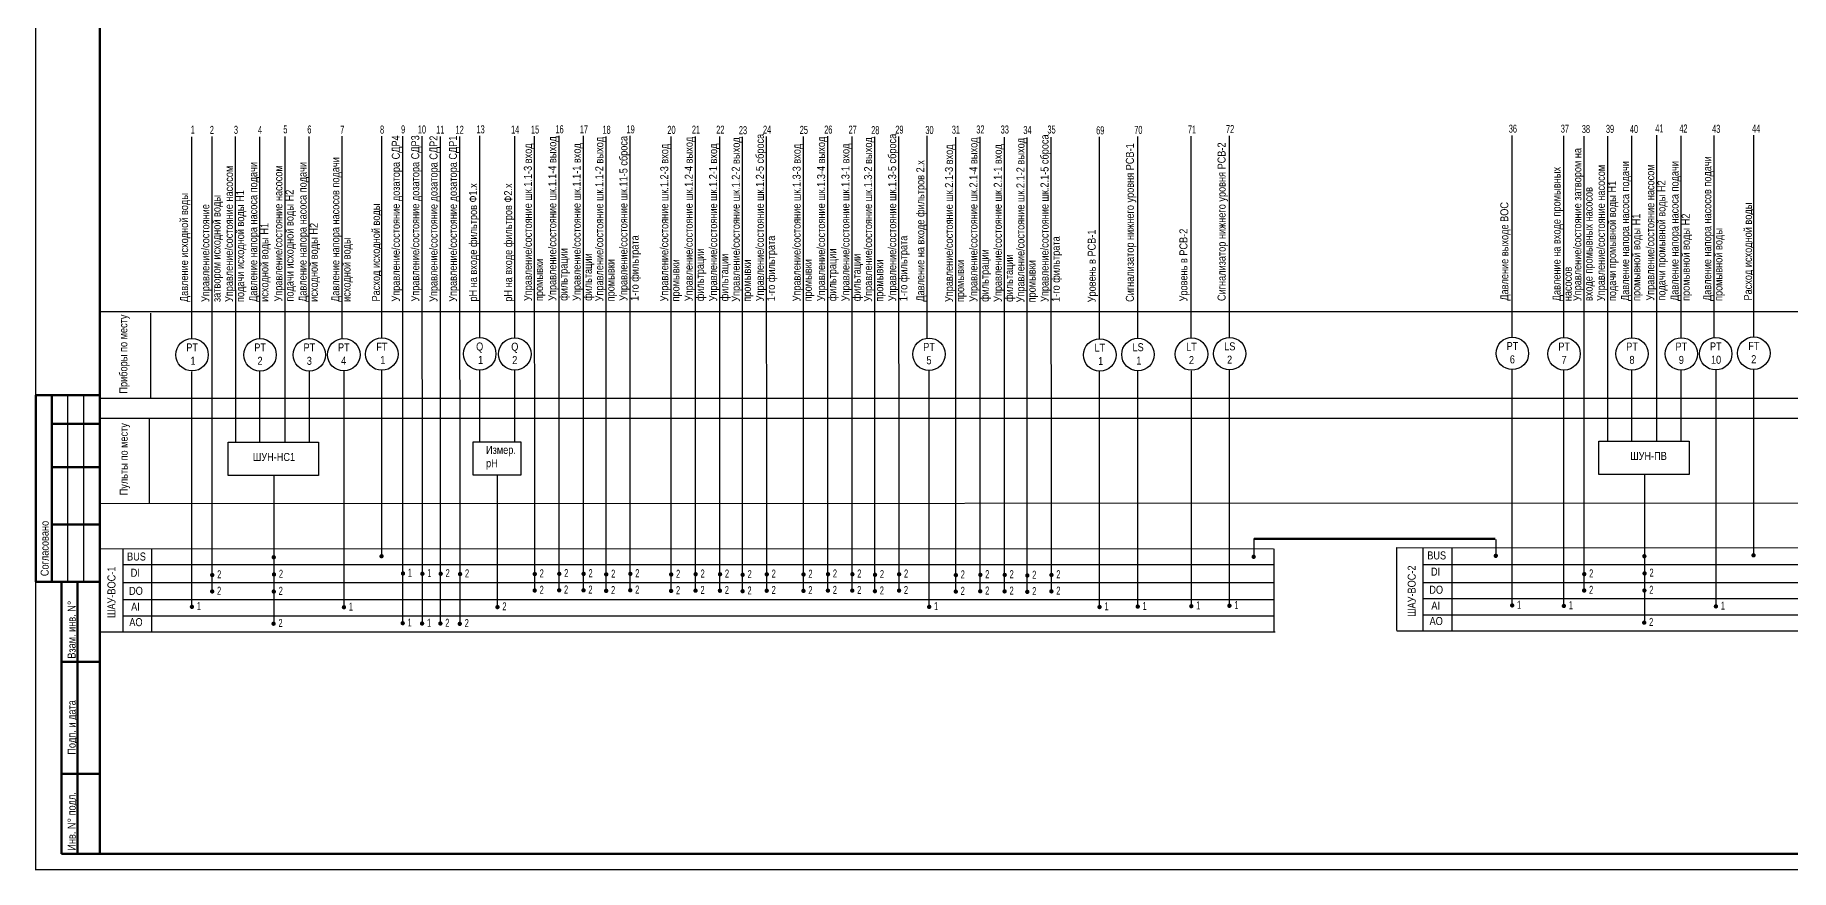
# Model space of a CAD drawing. Header units: millimetres. Extents: x 2725 to 10524, y 7125 to 11639.
# Drawn here: x 3419 to 3968, y 10612 to 10873 of the extents above; entities that cross this region are included whole.
import ezdxf
from ezdxf.enums import TextEntityAlignment as Align

# ---------------------------------------------------------------- set-up
doc = ezdxf.new("R2010")
doc.units = ezdxf.units.MM
doc.header["$LTSCALE"] = 4
doc.layers.add('25', color=6, linetype='Continuous', lineweight=25)
doc.layers.add('60', color=7, linetype='Continuous', lineweight=60)
doc.layers.add('Текст', color=2, linetype='Continuous')
doc.layers.add('Трубопровод К10', color=20, linetype='Continuous')
doc.styles.add('GOST 2.304', font='ARIALN.TTF', dxfattribs={"height": 3.5})

msp = doc.modelspace()

# ---------------------------------------------------------------- linework, layer by layer
at = {"color": 7, "ltscale": 100}
for p, q in [((3419.68, 10611.92), (3419.68, 11205.92)), ((4258.8, 10611.94), (3419.46, 10611.94))]:
    msp.add_line(p, q, dxfattribs=at)
at = {"color": 0, "ltscale": 100}
for p, q in [((3468.43, 10777.98), (3468.43, 10841)), ((3474.77, 10698.84), (3474.73, 10841.11)), ((3482.12, 10745.35), (3482.09, 10841.08)), ((3489.67, 10777.95), (3489.67, 10841.04)), ((3497.55, 10745.67), (3497.52, 10841.09)), ((3505.1, 10777.96), (3505.1, 10841.05)), ((3515.32, 10778.05), (3515.32, 10841.15)), ((3527.76, 10778.12), (3527.76, 10841.21)), ((3534.34, 10688.96), (3534.31, 10841.19)), ((3540.42, 10689.26), (3540.39, 10841.18)), ((3546.12, 10688.87), (3546.08, 10841.1)), ((3552.19, 10689.17), (3552.16, 10841.09)), ((3558.34, 10778.19), (3558.34, 10841.28)), ((3569.3, 10778.14), (3569.3, 10841.23)), ((3575.5, 10699.13), (3575.47, 10841.19)), ((3583.15, 10699.21), (3583.12, 10841.27)), ((3590.76, 10699.19), (3590.73, 10841.25)), ((3597.83, 10699.04), (3597.8, 10841.09)), ((3605.36, 10699.19), (3605.33, 10841.25)), ((3618.11, 10699.01), (3618.08, 10841.07)), ((3625.76, 10699.09), (3625.73, 10841.14)), ((3633.37, 10699.07), (3633.34, 10841.13)), ((3640.44, 10698.92), (3640.41, 10840.97)), ((3647.97, 10699.07), (3647.94, 10841.13)), ((3659.45, 10699.02), (3659.42, 10841.08)), ((3667.1, 10699.1), (3667.06, 10841.15)), ((3674.71, 10699.08), (3674.67, 10841.14)), ((3681.78, 10698.93), (3681.74, 10840.98)), ((3689.31, 10699.08), (3689.28, 10841.14)), ((3698.12, 10778.18), (3698.12, 10841.28)), ((3707.04, 10698.81), (3707, 10840.86)), ((3714.68, 10698.88), (3714.65, 10840.94)), ((3722.29, 10698.87), (3722.26, 10840.92)), ((3729.36, 10698.71), (3729.33, 10840.77)), ((3736.89, 10698.87), (3736.86, 10840.92)), ((3751.94, 10777.92), (3751.94, 10840.94)), ((3763.86, 10778.05), (3763.86, 10841.07)), ((3780.59, 10778.19), (3780.59, 10841.2)), ((3792.51, 10778.32), (3792.51, 10841.33)), ((3880.83, 10778.42), (3880.83, 10841.44)), ((3896.97, 10778.27), (3896.97, 10841.28)), ((3903.36, 10698.94), (3903.32, 10841.21)), ((3910.71, 10745.92), (3910.68, 10841.18)), ((3918.22, 10778.24), (3918.22, 10841.33)), ((3926.04, 10745.92), (3926.01, 10841.52)), ((3933.65, 10778.24), (3933.65, 10841.34)), ((3943.87, 10778.33), (3943.87, 10841.43)), ((3956.31, 10778.4), (3956.31, 10841.5)), ((3468.44, 10694.32), (3468.44, 10767.71)), ((3489.69, 10745.51), (3489.69, 10767.81)), ((3505.12, 10745.57), (3505.12, 10767.82)), ((3515.96, 10694.01), (3515.96, 10767.77)), ((3527.78, 10709.91), (3527.78, 10767.98)), ((3558.36, 10745.73), (3558.36, 10768.05)), ((3569.31, 10745.73), (3569.31, 10768)), ((3698.76, 10694.14), (3698.76, 10767.9)), ((3751.96, 10694.26), (3751.96, 10767.65)), ((3763.88, 10694.39), (3763.88, 10767.77)), ((3780.61, 10694.52), (3780.61, 10767.91)), ((3792.53, 10694.65), (3792.53, 10768.04)), ((3880.84, 10694.76), (3880.84, 10768.15)), ((3896.99, 10694.6), (3896.99, 10767.99)), ((3918.23, 10746.08), (3918.23, 10768.1)), ((3933.66, 10745.92), (3933.66, 10768.1)), ((3944.5, 10694.29), (3944.5, 10768.06)), ((3956.32, 10710.2), (3956.32, 10768.26))]:
    msp.add_line(p, q, dxfattribs=at)
at = {"color": 0, "ltscale": 1.2}
for p, q in [((3439.77, 10786.37), (4243.43, 10786.37)), ((3439.77, 10759.31), (4243.57, 10759.41)), ((3439.94, 10753.11), (4243.51, 10753.11)), ((3439.87, 10726.46), (4243.54, 10726.7))]:
    msp.add_line(p, q, dxfattribs=at)
at = {"color": 0, "linetype": 'Continuous', "lineweight": 25}
for points in [[(3455.47, 10785.84), (3455.47, 10759.24)], [(3455.12, 10753), (3455.12, 10726.4)], [(3439.61, 10712.38), (3806.29, 10712.22)], [(3446.83, 10712.23), (3446.83, 10686.32)], [(3455.83, 10712.18), (3455.83, 10686.28)], [(3800.13, 10715.44), (3800.13, 10709.66)], [(3806.4, 10712.21), (3806.4, 10686.31)], [(3844.74, 10712.62), (3844.74, 10686.71)], [(3844.84, 10712.67), (4243.51, 10712.51)], [(3852.96, 10712.57), (3852.96, 10686.67)], [(3861.96, 10712.53), (3861.96, 10686.62)], [(3875.68, 10715.16), (3875.68, 10710.3)], [(3446.88, 10707.33), (3806.49, 10707.33)], [(3852.92, 10707.36), (4243.51, 10707.36)]]:
    msp.add_lwpolyline(points, dxfattribs=at)
at = {"linetype": 'Continuous', "ltscale": 0.6}
for points in [[(3493.99, 10735.17), (3493.99, 10688.64)], [(3563.81, 10735.19), (3563.81, 10694)], [(3922.11, 10735.5), (3922.11, 10688.97)]]:
    msp.add_lwpolyline(points, dxfattribs=at)
at = {"color": 0, "ltscale": 0.5, "const_width": 0.675}
for points in [[(3875.36, 10710.07, 1), (3876.04, 10710.07, 1)], [(3955.87, 10710.23, 1), (3956.55, 10710.23, 1)], [(3493.65, 10709.61, 1), (3494.33, 10709.61, 1)], [(3527.33, 10709.94, 1), (3528, 10709.94, 1)], [(3534.03, 10704.55, 1), (3534.7, 10704.55, 1)], [(3799.74, 10709.75, 1), (3800.42, 10709.75, 1)], [(3921.77, 10709.94, 1), (3922.45, 10709.94, 1)], [(3921.85, 10704.57, 1), (3922.53, 10704.57, 1)], [(3474.45, 10704.06, 1), (3475.13, 10704.06, 1)], [(3493.74, 10704.24, 1), (3494.41, 10704.24, 1)], [(3540.08, 10704.45, 1), (3540.76, 10704.45, 1)], [(3545.8, 10704.46, 1), (3546.48, 10704.46, 1)], [(3551.85, 10704.36, 1), (3552.53, 10704.36, 1)], [(3575.16, 10699.23, 1), (3575.84, 10699.23, 1)], [(3575.19, 10704.36, 1), (3575.86, 10704.36, 1)], [(3582.81, 10699.3, 1), (3583.48, 10699.3, 1)], [(3582.83, 10704.43, 1), (3583.51, 10704.43, 1)], [(3590.42, 10699.29, 1), (3591.1, 10699.29, 1)], [(3590.44, 10704.42, 1), (3591.12, 10704.42, 1)], [(3597.49, 10699.13, 1), (3598.17, 10699.13, 1)], [(3597.51, 10704.26, 1), (3598.19, 10704.26, 1)], [(3605.02, 10699.29, 1), (3605.7, 10699.29, 1)], [(3605.04, 10704.42, 1), (3605.72, 10704.42, 1)], [(3617.77, 10699.1, 1), (3618.45, 10699.1, 1)], [(3617.8, 10704.23, 1), (3618.47, 10704.23, 1)], [(3625.42, 10699.18, 1), (3626.09, 10699.18, 1)], [(3625.44, 10704.31, 1), (3626.12, 10704.31, 1)], [(3633.03, 10699.16, 1), (3633.71, 10699.16, 1)], [(3633.05, 10704.29, 1), (3633.73, 10704.29, 1)], [(3640.12, 10704.14, 1), (3640.8, 10704.14, 1)], [(3647.63, 10699.16, 1), (3648.31, 10699.16, 1)], [(3647.66, 10704.29, 1), (3648.33, 10704.29, 1)], [(3659.11, 10699.11, 1), (3659.79, 10699.11, 1)], [(3659.13, 10704.24, 1), (3659.81, 10704.24, 1)], [(3666.76, 10699.19, 1), (3667.43, 10699.19, 1)], [(3666.78, 10704.32, 1), (3667.46, 10704.32, 1)], [(3674.37, 10699.18, 1), (3675.04, 10699.18, 1)], [(3674.39, 10704.3, 1), (3675.07, 10704.3, 1)], [(3681.46, 10704.15, 1), (3682.14, 10704.15, 1)], [(3688.97, 10699.18, 1), (3689.64, 10699.18, 1)], [(3688.99, 10704.3, 1), (3689.67, 10704.3, 1)], [(3706.72, 10704.03, 1), (3707.39, 10704.03, 1)], [(3714.36, 10704.11, 1), (3715.04, 10704.11, 1)], [(3721.98, 10704.09, 1), (3722.65, 10704.09, 1)], [(3729.05, 10703.94, 1), (3729.72, 10703.94, 1)], [(3736.58, 10704.09, 1), (3737.25, 10704.09, 1)], [(3902.97, 10699.22, 1), (3903.65, 10699.22, 1)], [(3903, 10704.35, 1), (3903.67, 10704.35, 1)], [(3921.79, 10699.23, 1), (3922.46, 10699.23, 1)], [(3468.09, 10694.12, 1), (3468.77, 10694.12, 1)], [(3474.43, 10698.93, 1), (3475.1, 10698.93, 1)], [(3493.67, 10698.9, 1), (3494.34, 10698.9, 1)], [(3515.59, 10693.99, 1), (3516.26, 10693.99, 1)], [(3563.54, 10694.04, 1), (3564.22, 10694.04, 1)], [(3640.1, 10699.01, 1), (3640.78, 10699.01, 1)], [(3681.44, 10699.02, 1), (3682.11, 10699.02, 1)], [(3698.39, 10694.12, 1), (3699.06, 10694.12, 1)], [(3706.7, 10698.9, 1), (3707.37, 10698.9, 1)], [(3714.34, 10698.98, 1), (3715.02, 10698.98, 1)], [(3721.95, 10698.96, 1), (3722.63, 10698.96, 1)], [(3729.02, 10698.81, 1), (3729.7, 10698.81, 1)], [(3736.55, 10698.96, 1), (3737.23, 10698.96, 1)], [(3751.61, 10694.06, 1), (3752.28, 10694.06, 1)], [(3763.52, 10694.19, 1), (3764.2, 10694.19, 1)], [(3780.26, 10694.33, 1), (3780.93, 10694.33, 1)], [(3792.17, 10694.46, 1), (3792.85, 10694.46, 1)], [(3880.49, 10694.56, 1), (3881.16, 10694.56, 1)], [(3896.63, 10694.41, 1), (3897.31, 10694.41, 1)], [(3944.13, 10694.27, 1), (3944.81, 10694.27, 1)], [(3493.61, 10688.85, 1), (3494.28, 10688.85, 1)], [(3533.94, 10689.01, 1), (3534.61, 10689.01, 1)], [(3539.99, 10688.91, 1), (3540.67, 10688.91, 1)], [(3545.71, 10688.92, 1), (3546.39, 10688.92, 1)], [(3551.76, 10688.82, 1), (3552.44, 10688.82, 1)], [(3921.72, 10689.18, 1), (3922.4, 10689.18, 1)]]:
    msp.add_lwpolyline(points, format="xyb", close=True, dxfattribs=at)
at = {"color": 0}
for points in [[(3446.99, 10701.71), (3806.49, 10701.71)], [(3853.01, 10701.74), (4243.52, 10701.74)], [(3446.83, 10696.45), (3806.4, 10696.45)], [(3852.97, 10696.74), (4243.51, 10696.74)], [(3446.99, 10691.31), (3806.29, 10691.31)], [(3853.01, 10691.6), (4243.54, 10691.6)], [(3439.9, 10686.3), (3806.82, 10686.3)], [(3844.82, 10686.59), (4243.51, 10686.59)]]:
    msp.add_lwpolyline(points, dxfattribs=at)
at = {"color": 0, "ltscale": 100}
for centre in [(3468.49, 10772.89), (3489.72, 10772.88), (3505.11, 10772.88), (3515.87, 10772.92), (3527.75, 10773.1), (3558.33, 10773.17), (3569.29, 10773.12), (3698.67, 10773.05), (3752.01, 10772.83), (3763.93, 10772.96), (3780.66, 10773.1), (3792.57, 10773.23), (3880.89, 10773.33), (3897.04, 10773.18), (3918.26, 10773.16), (3933.66, 10773.16), (3944.41, 10773.21), (3956.29, 10773.39)]:
    msp.add_circle(centre, 5.07, dxfattribs=at)
at = {"layer": '25', "color": 7}
for p, q in [((3429.68, 10701.92), (3429.68, 10760.25)), ((3434.68, 10701.92), (3434.68, 10760.25))]:
    msp.add_line(p, q, dxfattribs=at)
at = {"layer": '60', "color": 7, "ltscale": 100}
for p, q in [((3439.68, 10616.92), (3439.68, 11200.92)), ((3419.68, 10760.25), (3439.68, 10760.25)), ((3419.68, 10760.25), (3419.68, 10701.92)), ((3424.68, 10760.25), (3424.68, 10701.92)), ((3424.68, 10751.27), (3439.68, 10751.27)), ((3424.68, 10737.81), (3439.68, 10737.81)), ((3424.68, 10719.87), (3439.68, 10719.87)), ((3800.21, 10715.34), (3875.55, 10715.34)), ((3419.68, 10701.92), (3439.68, 10701.92)), ((3439.68, 10701.92), (3426.68, 10701.92)), ((4253.8, 10616.94), (3427.85, 10616.94))]:
    msp.add_line(p, q, dxfattribs=at)
at = {"layer": '60', "color": 7, "lineweight": 60}
for p, q in [((3427.68, 10616.92), (3427.68, 10701.92)), ((3427.68, 10701.92), (3439.68, 10701.92)), ((3432.68, 10616.92), (3432.68, 10701.92)), ((3427.68, 10676.92), (3439.68, 10676.92)), ((3427.68, 10641.92), (3439.68, 10641.92)), ((3439.68, 10616.92), (3427.68, 10616.92))]:
    msp.add_line(p, q, dxfattribs=at)
at = {"layer": 'Трубопровод К10', "color": 7}
for points in [[(3479.79, 10745.57), (3507.95, 10745.57), (3507.95, 10735.16), (3479.79, 10735.16)], [(3556.31, 10745.72), (3571.21, 10745.72), (3571.21, 10735.3), (3556.31, 10735.3)], [(3907.91, 10745.9), (3936.07, 10745.9), (3936.07, 10735.48), (3907.91, 10735.48)]]:
    msp.add_lwpolyline(points, close=True, dxfattribs=at)

# ---------------------------------------------------------------- texts
at = {"color": 0, "style": 'GOST 2.304'}
for s, p in [('BUS', (3451.11, 10708.6)), ('BUS', (3857.24, 10708.94)), ('DI', (3450.75, 10703.52)), ('DI', (3856.88, 10703.86)), ('DO', (3450.95, 10697.87)), ('DO', (3857.09, 10698.22)), ('AI', (3450.8, 10692.92)), ('AI', (3856.93, 10693.26)), ('AO', (3450.95, 10688.1)), ('AO', (3857.09, 10688.44))]:
    msp.add_text(s, height=2.5, dxfattribs=at).set_placement(p, align=Align.CENTER)
at = {"color": 0, "char_height": 2.5, "rotation": 90, "line_spacing_factor": 0.84, "style": 'GOST 2.304'}
for s, insert, width, attachment_point in [('Управление/состояние дозатора СДР4 ', (3532.49, 10789.5), 55.3035, 4), ('Управление/состояние дозатора СДР3 ', (3538.57, 10789.52), 55.3035, 4), ('Управление/состояние дозатора СДР2 ', (3544.27, 10789.41), 55.3035, 4), ('Управление/состояние дозатора СДР1 ', (3550.34, 10789.43), 55.3035, 4), ('Управление/состояние шк.1.1-3 вход промывки', (3575.49, 10789.66), 55.3035, 4), ('Управление/состояние шк.1.1-4 выход фильтрации', (3583.13, 10789.74), 55.3035, 4), ('Управление/состояние шк.1.1-1 вход фильтации', (3590.74, 10789.72), 55.3035, 4), ('Управление/состояние шк.1.1-2 выход промывки', (3597.81, 10789.57), 55.3035, 4), ('Управление/состояние шк.11-5 сброса 1-го фильтрата', (3605.35, 10789.72), 55.3035, 4), ('Управление/состояние шк.1.2-3 вход промывки', (3618.1, 10789.54), 55.3035, 4), ('Управление/состояние шк.1.2-4 выход фильтрации', (3625.74, 10789.62), 55.3035, 4), ('Управление/состояние шк.1.2-1 вход фильтации', (3633.36, 10789.6), 55.3035, 4), ('Управление/состояние шк.1.2-2 выход промывки', (3640.43, 10789.45), 55.3035, 4), ('Управление/состояние шк.1.2-5 сброса 1-го фильтрата', (3647.96, 10789.6), 55.3035, 4), ('Управление/состояние шк.1.3-3 вход промывки', (3659.44, 10789.55), 55.3035, 4), ('Управление/состояние шк.1.3-4 выход фильтрации', (3667.08, 10789.63), 55.3035, 4), ('Управление/состояние шк.1.3-1 вход фильтации', (3674.69, 10789.61), 55.3035, 4), ('Управление/состояние шк.1.3-2 выход промывки', (3681.76, 10789.46), 55.3035, 4), ('Управление/состояние шк.1.3-5 сброса 1-го фильтрата', (3689.29, 10789.61), 55.3035, 4), ('Управление/состояние шк.2.1-3 вход промывки', (3707.02, 10789.34), 55.3035, 4), ('Управление/состояние шк.2.1-4 выход фильтрации', (3714.67, 10789.41), 55.3035, 4), ('Управление/состояние шк.2.1-1 вход фильтации', (3722.28, 10789.4), 55.3035, 4), ('Управление/состояние шк.2.1-2 выход промывки', (3729.35, 10789.24), 55.3035, 4), ('Управление/состояние шк.2.1-5 сброса 1-го фильтрата', (3736.88, 10789.4), 55.3035, 4), ('Сигнализатор нижнего уровня РСВ-1', (3761.78, 10789.41), 55.3035, 4), ('Сигнализатор нижнего уровня РСВ-2', (3790.43, 10789.68), 55.3035, 4), ('Управление/состояние затвором на входе промывных насосов', (3903.3, 10789.65), 55.3035, 4), ('Управление/состояние насосом \\Pподачи исходной воды Н1', (3482.11, 10789.36), 55.3035, 4), ('Давление напора насоса подачи исходной воды Н1', (3489.69, 10789.42), 55.3035, 4), ('Управление/состояние насосом \\Pподачи исходной воды Н2', (3497.54, 10789.52), 55.3035, 4), ('Давление напора насоса подачи исходной воды Н2', (3505.12, 10789.43), 55.3035, 4), ('Давление напора насосов подачи исходной воды', (3515.34, 10789.41), 55.3035, 4), ('Давление на входе фильтров 2.х', (3696.33, 10789.48), 55.3035, 4), ('Давление на входе промывных \\Pнасосов', (3896.45, 10789.63), 55.3035, 4), ('Управление/состояние насосом \\Pподачи промывной воды Н1', (3910.66, 10789.65), 55.3035, 4), ('Давление напора насоса подачи промывной воды Н1', (3918.23, 10789.7), 55.3035, 4), ('Управление/состояние насосом \\Pподачи промывной воды Н2', (3926.08, 10789.8), 55.3035, 4), ('Давление напора насоса подачи промывной воды Н2', (3933.66, 10789.71), 55.3035, 4), ('Давление напора насосов подачи промывной воды', (3943.88, 10789.7), 55.3035, 4), ('рН на входе фильтров Ф1.х', (3556.63, 10789.52), 55.3035, 4), ('рН на входе фильтров Ф2.х', (3567.59, 10789.47), 55.3035, 4), ('Давление исходной воды', (3466.35, 10789.35), 55.3035, 4), ('Управление/состояние\\Pзатвором исходной воды', (3474.75, 10789.37), 55.3035, 4), ('Давление выходе ВОС', (3878.74, 10789.79), 55.3035, 4), ('Расход исходной воды', (3526.26, 10789.55), 55.3035, 4), ('Расход исходной воды', (3954.81, 10789.84), 55.3035, 4), ('Уровень в РСВ-1', (3749.86, 10789.28), 55.3035, 4), ('Уровень в РСВ-2', (3778.51, 10789.55), 55.3035, 4), ('Приборы по месту', (3447.38, 10773.1), 27.068, 5), ('Пульты по месту', (3447.51, 10740.25), 27.068, 5), ('ШАУ-ВОС-1', (3443.32, 10698.67), 27.068, 5), ('ШАУ-ВОС-2', (3849.45, 10699.01), 27.068, 5)]:
    msp.add_mtext(s, dxfattribs=dict(at, insert=insert, width=width, attachment_point=attachment_point))
at = {"color": 0, "lineweight": 25, "char_height": 2.5, "attachment_point": 1, "style": 'GOST 2.304'}
for s, insert in [('\\pi0.7202;FT\\P\\pi1.94548;1', (3525.3, 10776.64)), ('\\pi1.32303;Q\\P\\pi1.94548;1', (3555.88, 10776.71)), ('\\pi1.32303;Q\\P\\pi1.64278;2', (3566.84, 10776.66)), ('\\pi0.62982;РT\\P\\pi1.64364;5', (3696.22, 10776.59)), ('\\pi0.74834;LS\\P\\pi1.94548;1', (3761.48, 10776.5)), ('\\pi0.78074;LT\\P\\pi1.64278;2', (3778.21, 10776.64)), ('\\pi0.74834;LS\\P\\pi1.64278;2', (3790.12, 10776.77)), ('\\pi0.62982;РT\\P\\pi1.64619;6', (3878.44, 10776.87)), ('\\pi0.62982;РT\\P\\pi1.66069;7', (3894.59, 10776.72)), ('\\pi0.62982;РT\\P\\pi1.64875;8', (3915.81, 10776.7)), ('\\pi0.62982;РT\\P\\pi1.64875;9', (3931.21, 10776.7)), ('\\pi0.62982;РT\\P\\pi0.95469;10', (3941.96, 10776.75)), ('\\pi0.7202;FT\\P\\pi1.64278;2', (3953.84, 10776.93)), ('\\pi0.62982;РT\\P\\pi1.94548;1', (3466.04, 10776.43)), ('\\pi0.62982;РT\\P\\pi1.64278;2', (3487.27, 10776.42)), ('\\pi0.62982;РT\\P\\pi1.65216;3', (3502.66, 10776.42)), ('\\pi0.62982;РT\\P\\pi1.61379;4', (3513.42, 10776.46)), ('\\pi0.78074;LT\\P\\pi1.94548;1', (3749.56, 10776.37)), ('Измер. рН', (3560.31, 10744.43)), ('ШУН-НС1', (3487.47, 10742.2)), ('ШУН-ПВ', (3917.7, 10742.53))]:
    msp.add_mtext_dynamic_manual_height_columns(s, width=4.6464, gutter_width=12.5, heights=[0], dxfattribs=dict(at, insert=insert))
at = {"layer": 'Текст', "color": 30, "ltscale": 0.05, "style": 'GOST 2.304', "width": 0.7}
for s, p in [('1', (3468.07, 10841.99)), ('2', (3474.04, 10841.9)), ('3', (3481.56, 10841.94)), ('4', (3489.07, 10841.89)), ('5', (3496.99, 10842.09)), ('6', (3504.49, 10842.04)), ('7', (3514.74, 10841.96)), ('8', (3527.2, 10842.01)), ('9', (3533.78, 10842.07)), ('10', (3539.01, 10842.04)), ('11', (3544.74, 10841.98)), ('12', (3550.79, 10841.95)), ('13', (3557.33, 10842.08)), ('14', (3568.14, 10842.03)), ('15', (3574.34, 10842.03)), ('16', (3581.99, 10842.11)), ('17', (3589.6, 10842.09)), ('18', (3596.67, 10841.94)), ('19', (3604.2, 10842.09)), ('20', (3616.95, 10841.91)), ('21', (3624.6, 10841.99)), ('22', (3632.21, 10841.97)), ('23', (3639.28, 10841.81)), ('24', (3646.81, 10841.97)), ('25', (3658.29, 10841.92)), ('26', (3665.94, 10842)), ('27', (3673.55, 10841.98)), ('28', (3680.62, 10841.83)), ('29', (3688.15, 10841.98)), ('30', (3697.54, 10841.89)), ('31', (3705.8, 10841.97)), ('32', (3713.45, 10842.05)), ('33', (3721.06, 10842.03)), ('34', (3728.13, 10841.87)), ('35', (3735.66, 10842.03)), ('69', (3750.88, 10841.77)), ('70', (3762.79, 10841.9)), ('71', (3779.53, 10842.04)), ('72', (3791.44, 10842.17)), ('36', (3879.76, 10842.28)), ('37', (3896.01, 10842.28)), ('38', (3902.59, 10842.19)), ('39', (3910.11, 10842.23)), ('40', (3917.61, 10842.18)), ('41', (3925.53, 10842.38)), ('42', (3933.04, 10842.33)), ('43', (3943.29, 10842.25)), ('44', (3955.75, 10842.3))]:
    msp.add_text(s, height=2.5, dxfattribs=at).set_placement(p)
at = {"layer": 'Текст', "color": 7, "style": 'GOST 2.304'}
for s, p in [('Согласовано', (3423.68, 10703.72)), ('Взам. инв. N%%d', (3432.11, 10677.92)), ('Подп. и дата', (3432.11, 10647.92)), ('Инв. N%%d подл.', (3432.11, 10617.92))]:
    msp.add_text(s, height=2.5, rotation=90, dxfattribs=at).set_placement(p)
at = {"layer": 'Текст', "color": 7, "ltscale": 0.05, "style": 'GOST 2.304', "width": 0.7}
for s, p in [('2', (3476.33, 10703.03)), ('2', (3495.61, 10703.21)), ('1', (3535.9, 10703.52)), ('1', (3541.95, 10703.42)), ('2', (3547.67, 10703.43)), ('2', (3553.73, 10703.33)), ('2', (3577.06, 10703.33)), ('2', (3584.71, 10703.41)), ('2', (3592.32, 10703.39)), ('2', (3599.39, 10703.23)), ('2', (3606.92, 10703.39)), ('2', (3619.67, 10703.2)), ('2', (3627.32, 10703.28)), ('2', (3634.93, 10703.26)), ('2', (3642, 10703.11)), ('2', (3649.53, 10703.26)), ('2', (3661.01, 10703.22)), ('2', (3668.65, 10703.29)), ('2', (3676.27, 10703.28)), ('2', (3683.34, 10703.12)), ('2', (3690.87, 10703.28)), ('2', (3708.59, 10703)), ('2', (3716.24, 10703.08)), ('2', (3723.85, 10703.06)), ('2', (3730.92, 10702.91)), ('2', (3738.45, 10703.06)), ('2', (3904.87, 10703.32)), ('2', (3923.73, 10703.54)), ('2', (3476.3, 10697.9)), ('2', (3495.54, 10697.87)), ('2', (3577.04, 10698.2)), ('2', (3584.68, 10698.28)), ('2', (3592.29, 10698.26)), ('2', (3599.36, 10698.1)), ('2', (3606.89, 10698.26)), ('2', (3619.65, 10698.07)), ('2', (3627.29, 10698.15)), ('2', (3634.9, 10698.14)), ('2', (3641.97, 10697.98)), ('2', (3649.51, 10698.14)), ('2', (3660.98, 10698.09)), ('2', (3668.63, 10698.16)), ('2', (3676.24, 10698.15)), ('2', (3683.31, 10697.99)), ('2', (3690.84, 10698.15)), ('2', (3708.57, 10697.87)), ('2', (3716.21, 10697.95)), ('2', (3723.83, 10697.93)), ('2', (3730.9, 10697.78)), ('2', (3738.43, 10697.93)), ('2', (3904.85, 10698.19)), ('2', (3923.66, 10698.2)), ('1', (3469.96, 10693.09)), ('1', (3517.46, 10692.96)), ('2', (3565.41, 10693.02)), ('1', (3700.26, 10693.09)), ('1', (3753.48, 10693.03)), ('1', (3765.4, 10693.16)), ('1', (3782.13, 10693.3)), ('1', (3794.05, 10693.43)), ('1', (3882.36, 10693.53)), ('1', (3898.51, 10693.38)), ('1', (3946, 10693.25)), ('2', (3495.48, 10687.83)), ('1', (3535.81, 10687.98)), ('1', (3541.87, 10687.88)), ('2', (3547.58, 10687.89)), ('2', (3553.64, 10687.79)), ('2', (3923.6, 10688.15))]:
    msp.add_text(s, height=2.5, dxfattribs=at).set_placement(p)

doc.saveas('drawing.dxf')
